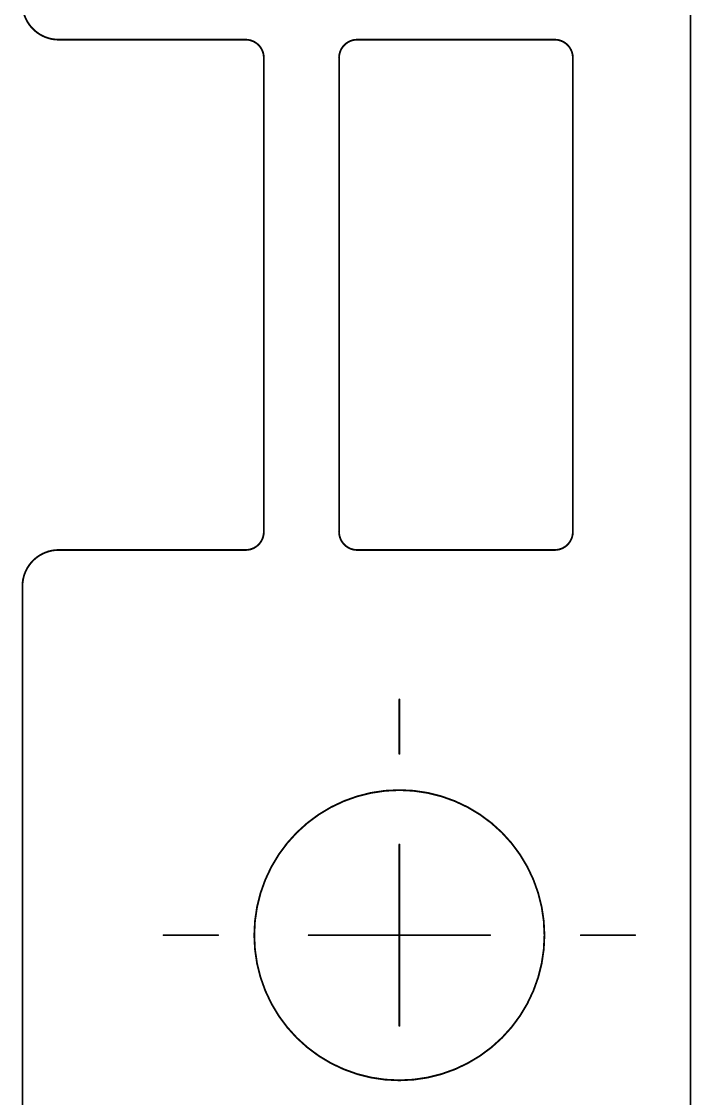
# Model space of a CAD drawing. Header units: millimetres. Extents: x 178 to 562, y 241 to 450.
# Drawn here: x 394.67 to 413.14, y 287.63 to 317.31 of the extents above; entities that cross this region are included whole.
import ezdxf

# ---------------------------------------------------------------- set-up
doc = ezdxf.new("R2010")
doc.units = ezdxf.units.MM
doc.layers.add('Mechanical1', color=6, linetype='Continuous')

msp = doc.modelspace()

# ---------------------------------------------------------------- linework, layer by layer
at = {"layer": 'Mechanical1', "const_width": 0.05}
for points in [[(413.116, 286.259), (413.116, 361.399)], [(395.696, 316.812), (400.851, 316.812)], [(403.926, 316.812), (409.371, 316.812)], [(401.351, 303.247), (401.351, 316.312)], [(403.426, 303.247), (403.426, 316.312)], [(409.871, 303.247), (409.871, 316.312)], [(395.696, 302.747), (400.851, 302.747)], [(403.926, 302.747), (409.371, 302.747)], [(394.696, 267.928), (394.696, 301.747)], [(405.088, 297.129), (405.088, 298.629)], [(405.088, 292.129), (405.088, 294.629)], [(398.588, 292.129), (400.088, 292.129)], [(402.588, 292.129), (405.088, 292.129)], [(405.088, 292.129), (407.588, 292.129)], [(405.088, 289.629), (405.088, 292.129)], [(410.088, 292.129), (411.588, 292.129)]]:
    msp.add_lwpolyline(points, dxfattribs=at)
for points in [[(395.696, 316.812, -0.414214), (394.696, 317.812)], [(400.851, 316.812, -0.414214), (401.351, 316.312)], [(403.426, 316.312, -0.414214), (403.926, 316.812)], [(409.371, 316.812, -0.414214), (409.871, 316.312)], [(401.351, 303.247, -0.414214), (400.851, 302.747)], [(403.926, 302.747, -0.414214), (403.426, 303.247)], [(409.871, 303.247, -0.414214), (409.371, 302.747)], [(394.696, 301.747, -0.414214), (395.696, 302.747)]]:
    msp.add_lwpolyline(points, format="xyb", dxfattribs=at)
at = {"layer": 'Mechanical1'}
for points, const_width in [([(395.684, 316.812, 1), (395.709, 316.812, 1)], 0.025), ([(395.684, 316.812, 1), (395.709, 316.812, 1)], 0.025), ([(400.838, 316.812, 1), (400.863, 316.812, 1)], 0.025), ([(400.838, 316.812, 1), (400.863, 316.812, 1)], 0.025), ([(403.913, 316.812, 1), (403.938, 316.812, 1)], 0.025), ([(403.913, 316.812, 1), (403.938, 316.812, 1)], 0.025), ([(409.358, 316.812, 1), (409.383, 316.812, 1)], 0.025), ([(409.358, 316.812, 1), (409.383, 316.812, 1)], 0.025), ([(401.338, 316.312, 1), (401.363, 316.312, 1)], 0.025), ([(401.338, 316.312, 1), (401.363, 316.312, 1)], 0.025), ([(403.413, 316.312, 1), (403.438, 316.312, 1)], 0.025), ([(403.413, 316.312, 1), (403.438, 316.312, 1)], 0.025), ([(409.858, 316.312, 1), (409.883, 316.312, 1)], 0.025), ([(409.858, 316.312, 1), (409.883, 316.312, 1)], 0.025), ([(401.338, 303.247, 1), (401.363, 303.247, 1)], 0.025), ([(401.338, 303.247, 1), (401.363, 303.247, 1)], 0.025), ([(403.413, 303.247, 1), (403.438, 303.247, 1)], 0.025), ([(403.413, 303.247, 1), (403.438, 303.247, 1)], 0.025), ([(409.858, 303.247, 1), (409.883, 303.247, 1)], 0.025), ([(409.858, 303.247, 1), (409.883, 303.247, 1)], 0.025), ([(395.684, 302.747, 1), (395.709, 302.747, 1)], 0.025), ([(395.684, 302.747, 1), (395.709, 302.747, 1)], 0.025), ([(400.838, 302.747, 1), (400.863, 302.747, 1)], 0.025), ([(400.838, 302.747, 1), (400.863, 302.747, 1)], 0.025), ([(403.913, 302.747, 1), (403.938, 302.747, 1)], 0.025), ([(403.913, 302.747, 1), (403.938, 302.747, 1)], 0.025), ([(409.358, 302.747, 1), (409.383, 302.747, 1)], 0.025), ([(409.358, 302.747, 1), (409.383, 302.747, 1)], 0.025), ([(394.684, 301.747, 1), (394.709, 301.747, 1)], 0.025), ([(394.684, 301.747, 1), (394.709, 301.747, 1)], 0.025), ([(405.076, 298.629, 1), (405.101, 298.629, 1)], 0.025), ([(405.076, 297.129, 1), (405.101, 297.129, 1)], 0.025), ([(409.088, 292.129, 1), (401.088, 292.129, 1)], 0.05), ([(405.076, 294.629, 1), (405.101, 294.629, 1)], 0.025), ([(398.576, 292.129, 1), (398.601, 292.129, 1)], 0.025), ([(400.076, 292.129, 1), (400.101, 292.129, 1)], 0.025), ([(401.076, 292.129, 1), (401.101, 292.129, 1)], 0.025), ([(402.576, 292.129, 1), (402.601, 292.129, 1)], 0.025), ([(405.076, 292.129, 1), (405.101, 292.129, 1)], 0.025), ([(405.076, 292.129, 1), (405.101, 292.129, 1)], 0.025), ([(405.076, 292.129, 1), (405.101, 292.129, 1)], 0.025), ([(405.076, 292.129, 1), (405.101, 292.129, 1)], 0.025), ([(407.576, 292.129, 1), (407.601, 292.129, 1)], 0.025), ([(409.076, 292.129, 1), (409.101, 292.129, 1)], 0.025), ([(410.076, 292.129, 1), (410.101, 292.129, 1)], 0.025), ([(411.576, 292.129, 1), (411.601, 292.129, 1)], 0.025), ([(405.076, 289.629, 1), (405.101, 289.629, 1)], 0.025)]:
    msp.add_lwpolyline(points, format="xyb", close=True, dxfattribs=dict(at, const_width=const_width))

doc.saveas('drawing.dxf')
